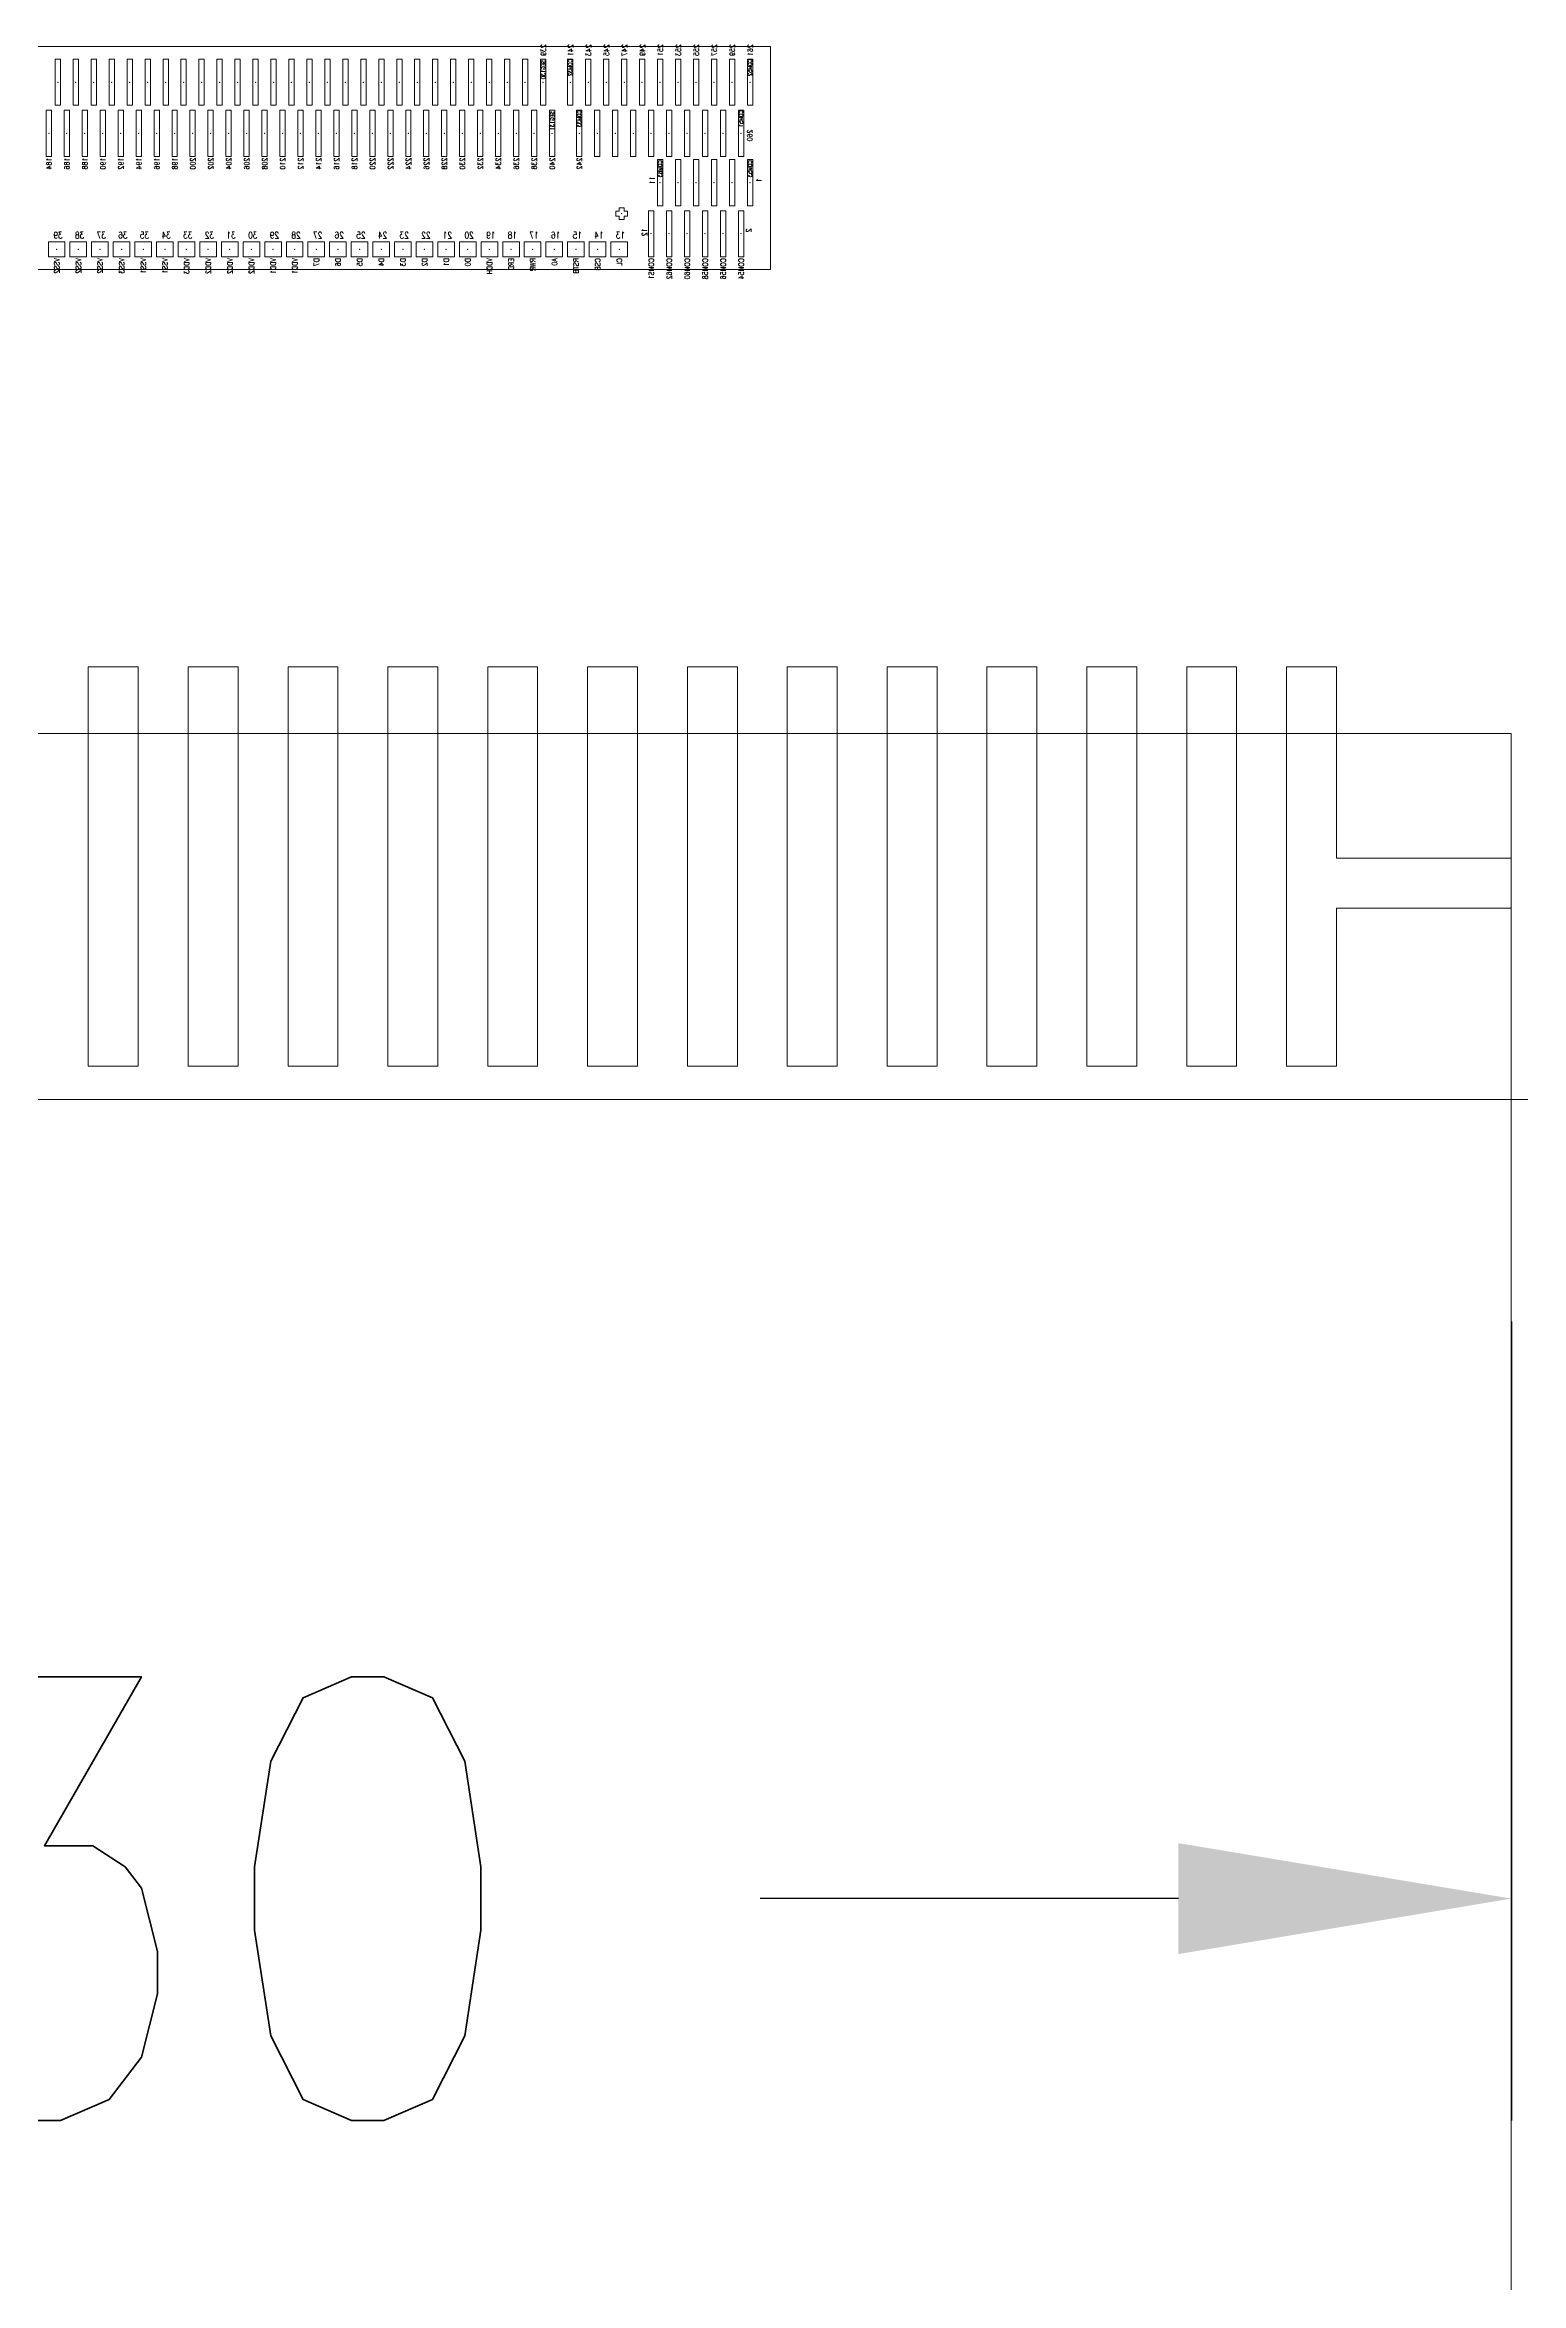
# Model space of a CAD drawing. Extents: x 612 to 1145, y -75 to 210.
# Drawn here: x 700.61 to 707.27, y 138.31 to 148.4 of the extents above; entities that cross this region are included whole.
import ezdxf

# ---------------------------------------------------------------- set-up
doc = ezdxf.new("R2010")
doc.units = 0
doc.layers.get('DEFPOINTS').update_dxf_attribs({"linetype": 'CONTINUOUS'})
doc.layers.add('粗实线', color=7, linetype='CONTINUOUS', lineweight=18)
doc.layers.add('细实线', color=7, linetype='CONTINUOUS', lineweight=9)
doc.styles.get("Standard").update_dxf_attribs({"font": 'romans.shx', "width": 0.85})
doc.dimstyles.new('STANDARD$0', dxfattribs={"dimtxt": 2, "dimasz": 1, "dimexe": 0.3, "dimexo": 0, "dimgap": 0.3, "dimtad": 0, "dimzin": 9, "dimdsep": 46, "dimtxsty": 'Standard', "dimcen": 0, "dimclrd": 256, "dimclre": 256, "dimclrt": 256, "dimadec": 1, "dimazin": 2, "dimtp": 0.2, "dimtm": 0.2, "dimtfac": 0.5, "dimtmove": 0, "dimatfit": 3, "dimfxl": 1, "dimarcsym": 0})

# ---------------------------------------------------------------- blocks, each defined once
blk = doc.blocks.new('*D33')
at = {"layer": 'DEFPOINTS', "color": 0}
for p in [(693.271, 143.642), (707.221, 143.642), (707.221, 140.041)]:
    blk.add_point(p, dxfattribs=at)
at = {"layer": '细实线', "color": 0, "lineweight": -2}
for p, q in [((693.271, 142.642), (693.271, 139.041)), ((707.221, 142.642), (707.221, 139.041)), ((694.771, 140.041), (696.655, 140.041)), ((705.721, 140.041), (703.836, 140.041))]:
    blk.add_line(p, q, dxfattribs=at)
at = {"layer": '细实线', "color": 0}
for points in [[(694.771, 140.291), (694.771, 139.791), (693.271, 140.041)], [(705.721, 140.291), (705.721, 139.791), (707.221, 140.041)]]:
    blk.add_solid(points, dxfattribs=at)
at = {"layer": '细实线', "color": 0, "insert": (700.246, 140.041), "char_height": 2, "attachment_point": 5}
blk.add_mtext('\\A1;9.30', dxfattribs=at)

msp = doc.modelspace()

# ---------------------------------------------------------------- linework, layer by layer
at = {"layer": '粗实线'}
for p, q in [((703.88302438, 148.38762267), (696.60802438, 148.38762267)), ((700.65877438, 148.33062267), (700.65877438, 148.12287267)), ((700.68277438, 148.33062267), (700.65877438, 148.33062267)), ((700.68277438, 148.33062267), (700.68277438, 148.12287267)), ((700.73977438, 148.33062267), (700.73977438, 148.12287267)), ((700.76377438, 148.33062267), (700.73977438, 148.33062267)), ((700.76377438, 148.33062267), (700.76377438, 148.12287267)), ((700.82077438, 148.33062267), (700.82077438, 148.12287267)), ((700.84477438, 148.33062267), (700.82077438, 148.33062267)), ((700.84477438, 148.33062267), (700.84477438, 148.12287267)), ((700.90177438, 148.33062267), (700.90177438, 148.12287267)), ((700.92577438, 148.33062267), (700.90177438, 148.33062267)), ((700.92577438, 148.33062267), (700.92577438, 148.12287267)), ((700.98277438, 148.33062267), (700.98277438, 148.12287267)), ((701.00677438, 148.33062267), (700.98277438, 148.33062267)), ((701.00677438, 148.33062267), (701.00677438, 148.12287267)), ((701.06377438, 148.33062267), (701.06377438, 148.12287267)), ((701.08777438, 148.33062267), (701.06377438, 148.33062267)), ((701.08777438, 148.33062267), (701.08777438, 148.12287267)), ((701.14477438, 148.33062267), (701.14477438, 148.12287267)), ((701.16877438, 148.33062267), (701.14477438, 148.33062267)), ((701.16877438, 148.33062267), (701.16877438, 148.12287267)), ((701.22577438, 148.33062267), (701.22577438, 148.12287267)), ((701.24977438, 148.33062267), (701.22577438, 148.33062267)), ((701.24977438, 148.33062267), (701.24977438, 148.12287267)), ((701.30677438, 148.33062267), (701.30677438, 148.12287267)), ((701.33077438, 148.33062267), (701.30677438, 148.33062267)), ((701.33077438, 148.33062267), (701.33077438, 148.12287267)), ((701.38777438, 148.33062267), (701.38777438, 148.12287267)), ((701.41177438, 148.33062267), (701.38777438, 148.33062267)), ((701.41177438, 148.33062267), (701.41177438, 148.12287267)), ((701.46877438, 148.33062267), (701.46877438, 148.12287267)), ((701.49277438, 148.33062267), (701.46877438, 148.33062267)), ((701.49277438, 148.33062267), (701.49277438, 148.12287267)), ((701.54977438, 148.33062267), (701.54977438, 148.12287267)), ((701.57377438, 148.33062267), (701.54977438, 148.33062267)), ((701.57377438, 148.33062267), (701.57377438, 148.12287267)), ((701.63077438, 148.33062267), (701.63077438, 148.12287267)), ((701.65477438, 148.33062267), (701.63077438, 148.33062267)), ((701.65477438, 148.33062267), (701.65477438, 148.12287267)), ((701.71177438, 148.33062267), (701.71177438, 148.12287267)), ((701.73577438, 148.33062267), (701.71177438, 148.33062267)), ((701.73577438, 148.33062267), (701.73577438, 148.12287267)), ((701.79277438, 148.33062267), (701.79277438, 148.12287267)), ((701.81677438, 148.33062267), (701.79277438, 148.33062267)), ((701.81677438, 148.33062267), (701.81677438, 148.12287267)), ((701.87377438, 148.33062267), (701.87377438, 148.12287267)), ((701.89777438, 148.33062267), (701.87377438, 148.33062267)), ((701.89777438, 148.33062267), (701.89777438, 148.12287267)), ((701.95477438, 148.33062267), (701.95477438, 148.12287267)), ((701.97877438, 148.33062267), (701.95477438, 148.33062267)), ((701.97877438, 148.33062267), (701.97877438, 148.12287267)), ((702.03577438, 148.33062267), (702.03577438, 148.12287267)), ((702.05977438, 148.33062267), (702.03577438, 148.33062267)), ((702.05977438, 148.33062267), (702.05977438, 148.12287267)), ((702.11677438, 148.33062267), (702.11677438, 148.12287267)), ((702.14077438, 148.33062267), (702.11677438, 148.33062267)), ((702.14077438, 148.33062267), (702.14077438, 148.12287267)), ((702.19777438, 148.33062267), (702.19777438, 148.12287267)), ((702.22177438, 148.33062267), (702.19777438, 148.33062267)), ((702.22177438, 148.33062267), (702.22177438, 148.12287267)), ((702.27877438, 148.33062267), (702.27877438, 148.12287267)), ((702.30277438, 148.33062267), (702.27877438, 148.33062267)), ((702.30277438, 148.33062267), (702.30277438, 148.12287267)), ((702.35977438, 148.33062267), (702.35977438, 148.12287267)), ((702.38377438, 148.33062267), (702.35977438, 148.33062267)), ((702.38377438, 148.33062267), (702.38377438, 148.12287267)), ((702.44077438, 148.33062267), (702.44077438, 148.12287267)), ((702.46477438, 148.33062267), (702.44077438, 148.33062267)), ((702.46477438, 148.33062267), (702.46477438, 148.12287267)), ((702.52177438, 148.33062267), (702.52177438, 148.12287267)), ((702.54577438, 148.33062267), (702.52177438, 148.33062267)), ((702.54577438, 148.33062267), (702.54577438, 148.12287267)), ((702.60277438, 148.33062267), (702.60277438, 148.12287267)), ((702.62677438, 148.33062267), (702.60277438, 148.33062267)), ((702.62677438, 148.33062267), (702.62677438, 148.12287267)), ((702.68377438, 148.33062267), (702.68377438, 148.12287267)), ((702.70777438, 148.33062267), (702.68377438, 148.33062267)), ((702.70777438, 148.33062267), (702.70777438, 148.12287267)), ((702.76477438, 148.33062267), (702.76477438, 148.12287267)), ((702.78877438, 148.33062267), (702.76477438, 148.33062267)), ((702.78877438, 148.33062267), (702.78877438, 148.12287267)), ((702.84577438, 148.33062267), (702.84577438, 148.12287267)), ((702.86977438, 148.33062267), (702.84577438, 148.33062267)), ((702.86977438, 148.33062267), (702.86977438, 148.12287267)), ((702.96802438, 148.33062267), (702.96802438, 148.12287267)), ((702.99202438, 148.33062267), (702.96802438, 148.33062267)), ((702.99202438, 148.33062267), (702.99202438, 148.12287267)), ((703.04902438, 148.33062267), (703.04902438, 148.12287267)), ((703.07302438, 148.33062267), (703.04902438, 148.33062267)), ((703.07302438, 148.33062267), (703.07302438, 148.12287267)), ((703.13002438, 148.33062267), (703.13002438, 148.12287267)), ((703.15402438, 148.33062267), (703.13002438, 148.33062267)), ((703.15402438, 148.33062267), (703.15402438, 148.12287267)), ((703.21102438, 148.33062267), (703.21102438, 148.12287267)), ((703.23502438, 148.33062267), (703.21102438, 148.33062267)), ((703.23502438, 148.33062267), (703.23502438, 148.12287267)), ((703.29202438, 148.33062267), (703.29202438, 148.12287267)), ((703.31602438, 148.33062267), (703.29202438, 148.33062267)), ((703.31602438, 148.33062267), (703.31602438, 148.12287267)), ((703.37302438, 148.33062267), (703.37302438, 148.12287267)), ((703.39702438, 148.33062267), (703.37302438, 148.33062267)), ((703.39702438, 148.33062267), (703.39702438, 148.12287267)), ((703.45402438, 148.33062267), (703.45402438, 148.12287267)), ((703.47802438, 148.33062267), (703.45402438, 148.33062267)), ((703.47802438, 148.33062267), (703.47802438, 148.12287267)), ((703.53502438, 148.33062267), (703.53502438, 148.12287267)), ((703.55902438, 148.33062267), (703.53502438, 148.33062267)), ((703.55902438, 148.33062267), (703.55902438, 148.12287267)), ((703.61602438, 148.33062267), (703.61602438, 148.12287267)), ((703.64002438, 148.33062267), (703.61602438, 148.33062267)), ((703.64002438, 148.33062267), (703.64002438, 148.12287267)), ((703.69702438, 148.33062267), (703.69702438, 148.12287267)), ((703.72102438, 148.33062267), (703.69702438, 148.33062267)), ((703.72102438, 148.33062267), (703.72102438, 148.12287267)), ((703.77802438, 148.33062267), (703.77802438, 148.12287267)), ((703.80202438, 148.33062267), (703.77802438, 148.33062267)), ((703.80202438, 148.33062267), (703.80202438, 148.12287267)), ((703.88302438, 147.38262267), (703.88302438, 148.38762267)), ((700.61827438, 148.10037267), (700.61827438, 147.89262267)), ((700.64227438, 148.10037267), (700.61827438, 148.10037267)), ((700.64227438, 148.10037267), (700.64227438, 147.89262267)), ((700.68277438, 148.12287267), (700.65877438, 148.12287267)), ((700.69927438, 148.10037267), (700.69927438, 147.89262267)), ((700.72327438, 148.10037267), (700.69927438, 148.10037267)), ((700.72327438, 148.10037267), (700.72327438, 147.89262267)), ((700.76377438, 148.12287267), (700.73977438, 148.12287267)), ((700.78027438, 148.10037267), (700.78027438, 147.89262267)), ((700.80427438, 148.10037267), (700.78027438, 148.10037267)), ((700.80427438, 148.10037267), (700.80427438, 147.89262267)), ((700.84477438, 148.12287267), (700.82077438, 148.12287267)), ((700.86127438, 148.10037267), (700.86127438, 147.89262267)), ((700.88527438, 148.10037267), (700.86127438, 148.10037267)), ((700.88527438, 148.10037267), (700.88527438, 147.89262267)), ((700.92577438, 148.12287267), (700.90177438, 148.12287267)), ((700.94227438, 148.10037267), (700.94227438, 147.89262267)), ((700.96627438, 148.10037267), (700.94227438, 148.10037267)), ((700.96627438, 148.10037267), (700.96627438, 147.89262267)), ((701.00677438, 148.12287267), (700.98277438, 148.12287267)), ((701.02327438, 148.10037267), (701.02327438, 147.89262267)), ((701.04727438, 148.10037267), (701.02327438, 148.10037267)), ((701.04727438, 148.10037267), (701.04727438, 147.89262267)), ((701.08777438, 148.12287267), (701.06377438, 148.12287267)), ((701.10427438, 148.10037267), (701.10427438, 147.89262267)), ((701.12827438, 148.10037267), (701.10427438, 148.10037267)), ((701.12827438, 148.10037267), (701.12827438, 147.89262267)), ((701.16877438, 148.12287267), (701.14477438, 148.12287267)), ((701.18527438, 148.10037267), (701.18527438, 147.89262267)), ((701.20927438, 148.10037267), (701.18527438, 148.10037267)), ((701.20927438, 148.10037267), (701.20927438, 147.89262267)), ((701.24977438, 148.12287267), (701.22577438, 148.12287267)), ((701.26627438, 148.10037267), (701.26627438, 147.89262267)), ((701.29027438, 148.10037267), (701.26627438, 148.10037267)), ((701.29027438, 148.10037267), (701.29027438, 147.89262267)), ((701.33077438, 148.12287267), (701.30677438, 148.12287267)), ((701.34727438, 148.10037267), (701.34727438, 147.89262267)), ((701.37127438, 148.10037267), (701.34727438, 148.10037267)), ((701.37127438, 148.10037267), (701.37127438, 147.89262267)), ((701.41177438, 148.12287267), (701.38777438, 148.12287267)), ((701.42827438, 148.10037267), (701.42827438, 147.89262267)), ((701.45227438, 148.10037267), (701.42827438, 148.10037267)), ((701.45227438, 148.10037267), (701.45227438, 147.89262267)), ((701.49277438, 148.12287267), (701.46877438, 148.12287267)), ((701.50927438, 148.10037267), (701.50927438, 147.89262267)), ((701.53327438, 148.10037267), (701.50927438, 148.10037267)), ((701.53327438, 148.10037267), (701.53327438, 147.89262267)), ((701.57377438, 148.12287267), (701.54977438, 148.12287267)), ((701.59027438, 148.10037267), (701.59027438, 147.89262267)), ((701.61427438, 148.10037267), (701.59027438, 148.10037267)), ((701.61427438, 148.10037267), (701.61427438, 147.89262267)), ((701.65477438, 148.12287267), (701.63077438, 148.12287267)), ((701.67127438, 148.10037267), (701.67127438, 147.89262267)), ((701.69527438, 148.10037267), (701.67127438, 148.10037267)), ((701.69527438, 148.10037267), (701.69527438, 147.89262267)), ((701.73577438, 148.12287267), (701.71177438, 148.12287267)), ((701.75227438, 148.10037267), (701.75227438, 147.89262267)), ((701.77627438, 148.10037267), (701.75227438, 148.10037267)), ((701.77627438, 148.10037267), (701.77627438, 147.89262267)), ((701.81677438, 148.12287267), (701.79277438, 148.12287267)), ((701.83327438, 148.10037267), (701.83327438, 147.89262267)), ((701.85727438, 148.10037267), (701.83327438, 148.10037267)), ((701.85727438, 148.10037267), (701.85727438, 147.89262267)), ((701.89777438, 148.12287267), (701.87377438, 148.12287267)), ((701.91427438, 148.10037267), (701.91427438, 147.89262267)), ((701.93827438, 148.10037267), (701.91427438, 148.10037267)), ((701.93827438, 148.10037267), (701.93827438, 147.89262267)), ((701.97877438, 148.12287267), (701.95477438, 148.12287267)), ((701.99527438, 148.10037267), (701.99527438, 147.89262267)), ((702.01927438, 148.10037267), (701.99527438, 148.10037267)), ((702.01927438, 148.10037267), (702.01927438, 147.89262267)), ((702.05977438, 148.12287267), (702.03577438, 148.12287267)), ((702.07627438, 148.10037267), (702.07627438, 147.89262267)), ((702.10027438, 148.10037267), (702.07627438, 148.10037267)), ((702.10027438, 148.10037267), (702.10027438, 147.89262267)), ((702.14077438, 148.12287267), (702.11677438, 148.12287267)), ((702.15727438, 148.10037267), (702.15727438, 147.89262267)), ((702.18127438, 148.10037267), (702.15727438, 148.10037267)), ((702.18127438, 148.10037267), (702.18127438, 147.89262267)), ((702.22177438, 148.12287267), (702.19777438, 148.12287267)), ((702.23827438, 148.10037267), (702.23827438, 147.89262267)), ((702.26227438, 148.10037267), (702.23827438, 148.10037267)), ((702.26227438, 148.10037267), (702.26227438, 147.89262267)), ((702.30277438, 148.12287267), (702.27877438, 148.12287267)), ((702.31927438, 148.10037267), (702.31927438, 147.89262267)), ((702.34327438, 148.10037267), (702.31927438, 148.10037267)), ((702.34327438, 148.10037267), (702.34327438, 147.89262267)), ((702.38377438, 148.12287267), (702.35977438, 148.12287267)), ((702.40027438, 148.10037267), (702.40027438, 147.89262267)), ((702.42427438, 148.10037267), (702.40027438, 148.10037267)), ((702.42427438, 148.10037267), (702.42427438, 147.89262267)), ((702.46477438, 148.12287267), (702.44077438, 148.12287267)), ((702.48127438, 148.10037267), (702.48127438, 147.89262267)), ((702.50527438, 148.10037267), (702.48127438, 148.10037267)), ((702.50527438, 148.10037267), (702.50527438, 147.89262267)), ((702.54577438, 148.12287267), (702.52177438, 148.12287267)), ((702.56227438, 148.10037267), (702.56227438, 147.89262267)), ((702.58627438, 148.10037267), (702.56227438, 148.10037267)), ((702.58627438, 148.10037267), (702.58627438, 147.89262267)), ((702.62677438, 148.12287267), (702.60277438, 148.12287267)), ((702.64327438, 148.10037267), (702.64327438, 147.89262267)), ((702.66727438, 148.10037267), (702.64327438, 148.10037267)), ((702.66727438, 148.10037267), (702.66727438, 147.89262267)), ((702.70777438, 148.12287267), (702.68377438, 148.12287267)), ((702.72427438, 148.10037267), (702.72427438, 147.89262267)), ((702.74827438, 148.10037267), (702.72427438, 148.10037267)), ((702.74827438, 148.10037267), (702.74827438, 147.89262267)), ((702.78877438, 148.12287267), (702.76477438, 148.12287267)), ((702.80527438, 148.10037267), (702.80527438, 147.89262267)), ((702.82927438, 148.10037267), (702.80527438, 148.10037267)), ((702.82927438, 148.10037267), (702.82927438, 147.89262267)), ((702.86977438, 148.12287267), (702.84577438, 148.12287267)), ((702.88627438, 148.10037267), (702.88627438, 147.89262267)), ((702.91027438, 148.10037267), (702.88627438, 148.10037267)), ((702.91027438, 148.10037267), (702.91027438, 147.89262267)), ((702.99202438, 148.12287267), (702.96802438, 148.12287267)), ((703.00852438, 148.10037267), (703.00852438, 147.89262267)), ((703.03252438, 148.10037267), (703.00852438, 148.10037267)), ((703.03252438, 148.10037267), (703.03252438, 147.89262267)), ((703.07302438, 148.12287267), (703.04902438, 148.12287267)), ((703.08952438, 148.10037267), (703.08952438, 147.89262267)), ((703.11352438, 148.10037267), (703.08952438, 148.10037267)), ((703.11352438, 148.10037267), (703.11352438, 147.89262267)), ((703.15402438, 148.12287267), (703.13002438, 148.12287267)), ((703.17052438, 148.10037267), (703.17052438, 147.89262267)), ((703.19452438, 148.10037267), (703.17052438, 148.10037267)), ((703.19452438, 148.10037267), (703.19452438, 147.89262267)), ((703.23502438, 148.12287267), (703.21102438, 148.12287267)), ((703.25152438, 148.10037267), (703.25152438, 147.89262267)), ((703.27552438, 148.10037267), (703.25152438, 148.10037267)), ((703.27552438, 148.10037267), (703.27552438, 147.89262267)), ((703.31602438, 148.12287267), (703.29202438, 148.12287267)), ((703.33252438, 148.10037267), (703.33252438, 147.89262267)), ((703.35652438, 148.10037267), (703.33252438, 148.10037267)), ((703.35652438, 148.10037267), (703.35652438, 147.89262267)), ((703.39702438, 148.12287267), (703.37302438, 148.12287267)), ((703.41352438, 148.10037267), (703.41352438, 147.89262267)), ((703.43752438, 148.10037267), (703.41352438, 148.10037267)), ((703.43752438, 148.10037267), (703.43752438, 147.89262267)), ((703.47802438, 148.12287267), (703.45402438, 148.12287267)), ((703.49452438, 148.10037267), (703.49452438, 147.89262267)), ((703.51852438, 148.10037267), (703.49452438, 148.10037267)), ((703.51852438, 148.10037267), (703.51852438, 147.89262267)), ((703.55902438, 148.12287267), (703.53502438, 148.12287267)), ((703.57552438, 148.10037267), (703.57552438, 147.89262267)), ((703.59952438, 148.10037267), (703.57552438, 148.10037267)), ((703.59952438, 148.10037267), (703.59952438, 147.89262267)), ((703.64002438, 148.12287267), (703.61602438, 148.12287267)), ((703.65652438, 148.10037267), (703.65652438, 147.89262267)), ((703.68052438, 148.10037267), (703.65652438, 148.10037267)), ((703.68052438, 148.10037267), (703.68052438, 147.89262267)), ((703.72102438, 148.12287267), (703.69702438, 148.12287267)), ((703.73752438, 148.10037267), (703.73752438, 147.89262267)), ((703.76152438, 148.10037267), (703.73752438, 148.10037267)), ((703.76152438, 148.10037267), (703.76152438, 147.89262267)), ((703.80202438, 148.12287267), (703.77802438, 148.12287267)), ((700.64227438, 147.89262267), (700.61827438, 147.89262267)), ((700.72327438, 147.89262267), (700.69927438, 147.89262267)), ((700.80427438, 147.89262267), (700.78027438, 147.89262267)), ((700.88527438, 147.89262267), (700.86127438, 147.89262267)), ((700.96627438, 147.89262267), (700.94227438, 147.89262267)), ((701.04727438, 147.89262267), (701.02327438, 147.89262267)), ((701.12827438, 147.89262267), (701.10427438, 147.89262267)), ((701.20927438, 147.89262267), (701.18527438, 147.89262267)), ((701.29027438, 147.89262267), (701.26627438, 147.89262267)), ((701.37127438, 147.89262267), (701.34727438, 147.89262267)), ((701.45227438, 147.89262267), (701.42827438, 147.89262267)), ((701.53327438, 147.89262267), (701.50927438, 147.89262267)), ((701.61427438, 147.89262267), (701.59027438, 147.89262267)), ((701.69527438, 147.89262267), (701.67127438, 147.89262267)), ((701.77627438, 147.89262267), (701.75227438, 147.89262267)), ((701.85727438, 147.89262267), (701.83327438, 147.89262267)), ((701.93827438, 147.89262267), (701.91427438, 147.89262267)), ((702.01927438, 147.89262267), (701.99527438, 147.89262267)), ((702.10027438, 147.89262267), (702.07627438, 147.89262267)), ((702.18127438, 147.89262267), (702.15727438, 147.89262267)), ((702.26227438, 147.89262267), (702.23827438, 147.89262267)), ((702.34327438, 147.89262267), (702.31927438, 147.89262267)), ((702.42427438, 147.89262267), (702.40027438, 147.89262267)), ((702.50527438, 147.89262267), (702.48127438, 147.89262267)), ((702.58627438, 147.89262267), (702.56227438, 147.89262267)), ((702.66727438, 147.89262267), (702.64327438, 147.89262267)), ((702.74827438, 147.89262267), (702.72427438, 147.89262267)), ((702.82927438, 147.89262267), (702.80527438, 147.89262267)), ((702.91027438, 147.89262267), (702.88627438, 147.89262267)), ((703.03252438, 147.89262267), (703.00852438, 147.89262267)), ((703.11352438, 147.89262267), (703.08952438, 147.89262267)), ((703.19452438, 147.89262267), (703.17052438, 147.89262267)), ((703.27552438, 147.89262267), (703.25152438, 147.89262267)), ((703.35652438, 147.89262267), (703.33252438, 147.89262267)), ((703.43752438, 147.89262267), (703.41352438, 147.89262267)), ((703.51852438, 147.89262267), (703.49452438, 147.89262267)), ((703.59952438, 147.89262267), (703.57552438, 147.89262267)), ((703.68052438, 147.89262267), (703.65652438, 147.89262267)), ((703.76152438, 147.89262267), (703.73752438, 147.89262267)), ((703.37302438, 147.87762267), (703.37302438, 147.66987267)), ((703.39702438, 147.87762267), (703.37302438, 147.87762267)), ((703.39702438, 147.87762267), (703.39702438, 147.66987267)), ((703.45402438, 147.87762267), (703.45402438, 147.66987267)), ((703.47802438, 147.87762267), (703.45402438, 147.87762267)), ((703.47802438, 147.87762267), (703.47802438, 147.66987267)), ((703.53502438, 147.87762267), (703.53502438, 147.66987267)), ((703.55902438, 147.87762267), (703.53502438, 147.87762267)), ((703.55902438, 147.87762267), (703.55902438, 147.66987267)), ((703.61602438, 147.87762267), (703.61602438, 147.66987267)), ((703.64002438, 147.87762267), (703.61602438, 147.87762267)), ((703.64002438, 147.87762267), (703.64002438, 147.66987267)), ((703.69702438, 147.87762267), (703.69702438, 147.66987267)), ((703.72102438, 147.87762267), (703.69702438, 147.87762267)), ((703.72102438, 147.87762267), (703.72102438, 147.66987267)), ((703.77802438, 147.87762267), (703.77802438, 147.66987267)), ((703.80202438, 147.87762267), (703.77802438, 147.87762267)), ((703.80202438, 147.87762267), (703.80202438, 147.66987267)), ((703.18477438, 147.64587267), (703.18477438, 147.62337267)), ((703.18477438, 147.64587267), (703.19977438, 147.64587267)), ((703.18477438, 147.62337267), (703.19977438, 147.62337267)), ((703.19977438, 147.66087267), (703.19977438, 147.64587267)), ((703.19977438, 147.66087267), (703.22227438, 147.66087267)), ((703.19977438, 147.62337267), (703.19977438, 147.60837267)), ((703.19977438, 147.60837267), (703.22227438, 147.60837267)), ((703.22227438, 147.66087267), (703.22227438, 147.64587267)), ((703.22227438, 147.64587267), (703.23727438, 147.64587267)), ((703.22227438, 147.62337267), (703.22227438, 147.60837267)), ((703.22227438, 147.62337267), (703.23727438, 147.62337267)), ((703.23727438, 147.64587267), (703.23727438, 147.62337267)), ((703.33252438, 147.64737267), (703.33252438, 147.43962267)), ((703.35652438, 147.64737267), (703.33252438, 147.64737267)), ((703.35652438, 147.64737267), (703.35652438, 147.43962267)), ((703.39702438, 147.66987267), (703.37302438, 147.66987267)), ((703.41352438, 147.64737267), (703.41352438, 147.43962267)), ((703.43752438, 147.64737267), (703.41352438, 147.64737267)), ((703.43752438, 147.64737267), (703.43752438, 147.43962267)), ((703.47802438, 147.66987267), (703.45402438, 147.66987267)), ((703.49452438, 147.64737267), (703.49452438, 147.43962267)), ((703.51852438, 147.64737267), (703.49452438, 147.64737267)), ((703.51852438, 147.64737267), (703.51852438, 147.43962267)), ((703.55902438, 147.66987267), (703.53502438, 147.66987267)), ((703.57552438, 147.64737267), (703.57552438, 147.43962267)), ((703.59952438, 147.64737267), (703.57552438, 147.64737267)), ((703.59952438, 147.64737267), (703.59952438, 147.43962267)), ((703.64002438, 147.66987267), (703.61602438, 147.66987267)), ((703.65652438, 147.64737267), (703.65652438, 147.43962267)), ((703.68052438, 147.64737267), (703.65652438, 147.64737267)), ((703.68052438, 147.64737267), (703.68052438, 147.43962267)), ((703.72102438, 147.66987267), (703.69702438, 147.66987267)), ((703.73752438, 147.64737267), (703.73752438, 147.43962267)), ((703.76152438, 147.64737267), (703.73752438, 147.64737267)), ((703.76152438, 147.64737267), (703.76152438, 147.43962267)), ((703.80202438, 147.66987267), (703.77802438, 147.66987267)), ((700.62802438, 147.50712267), (700.62802438, 147.43962267)), ((700.70302438, 147.50712267), (700.62802438, 147.50712267)), ((700.70302438, 147.50712267), (700.70302438, 147.43962267)), ((700.72552438, 147.50712267), (700.72552438, 147.43962267)), ((700.80052438, 147.50712267), (700.72552438, 147.50712267)), ((700.80052438, 147.50712267), (700.80052438, 147.43962267)), ((700.82302438, 147.50712267), (700.82302438, 147.43962267)), ((700.89802438, 147.50712267), (700.82302438, 147.50712267)), ((700.89802438, 147.50712267), (700.89802438, 147.43962267)), ((700.92052438, 147.50712267), (700.92052438, 147.43962267)), ((700.99552438, 147.50712267), (700.92052438, 147.50712267)), ((700.99552438, 147.50712267), (700.99552438, 147.43962267)), ((701.01802438, 147.50712267), (701.01802438, 147.43962267)), ((701.09302438, 147.50712267), (701.01802438, 147.50712267)), ((701.09302438, 147.50712267), (701.09302438, 147.43962267)), ((701.11552438, 147.50712267), (701.11552438, 147.43962267)), ((701.19052438, 147.50712267), (701.11552438, 147.50712267)), ((701.19052438, 147.50712267), (701.19052438, 147.43962267)), ((701.21302438, 147.50712267), (701.21302438, 147.43962267)), ((701.28802438, 147.50712267), (701.21302438, 147.50712267)), ((701.28802438, 147.50712267), (701.28802438, 147.43962267)), ((701.31052438, 147.50712267), (701.31052438, 147.43962267)), ((701.38552438, 147.50712267), (701.31052438, 147.50712267)), ((701.38552438, 147.50712267), (701.38552438, 147.43962267)), ((701.40802438, 147.50712267), (701.40802438, 147.43962267)), ((701.48302438, 147.50712267), (701.40802438, 147.50712267)), ((701.48302438, 147.50712267), (701.48302438, 147.43962267)), ((701.50552438, 147.50712267), (701.50552438, 147.43962267)), ((701.58052438, 147.50712267), (701.50552438, 147.50712267)), ((701.58052438, 147.50712267), (701.58052438, 147.43962267)), ((701.60302438, 147.50712267), (701.60302438, 147.43962267)), ((701.67802438, 147.50712267), (701.60302438, 147.50712267)), ((701.67802438, 147.50712267), (701.67802438, 147.43962267)), ((701.70052438, 147.50712267), (701.70052438, 147.43962267)), ((701.77552438, 147.50712267), (701.70052438, 147.50712267)), ((701.77552438, 147.50712267), (701.77552438, 147.43962267)), ((701.79802438, 147.50712267), (701.79802438, 147.43962267)), ((701.87302438, 147.50712267), (701.79802438, 147.50712267)), ((701.87302438, 147.50712267), (701.87302438, 147.43962267)), ((701.89552438, 147.50712267), (701.89552438, 147.43962267)), ((701.97052438, 147.50712267), (701.89552438, 147.50712267)), ((701.97052438, 147.50712267), (701.97052438, 147.43962267)), ((701.99302438, 147.50712267), (701.99302438, 147.43962267)), ((702.06802438, 147.50712267), (701.99302438, 147.50712267)), ((702.06802438, 147.50712267), (702.06802438, 147.43962267)), ((702.09052438, 147.50712267), (702.09052438, 147.43962267)), ((702.16552438, 147.50712267), (702.09052438, 147.50712267)), ((702.16552438, 147.50712267), (702.16552438, 147.43962267)), ((702.18802438, 147.50712267), (702.18802438, 147.43962267)), ((702.26302438, 147.50712267), (702.18802438, 147.50712267)), ((702.26302438, 147.50712267), (702.26302438, 147.43962267)), ((702.28552438, 147.50712267), (702.28552438, 147.43962267)), ((702.36052438, 147.50712267), (702.28552438, 147.50712267)), ((702.36052438, 147.50712267), (702.36052438, 147.43962267)), ((702.38302438, 147.50712267), (702.38302438, 147.43962267)), ((702.45802438, 147.50712267), (702.38302438, 147.50712267)), ((702.45802438, 147.50712267), (702.45802438, 147.43962267)), ((702.48052438, 147.50712267), (702.48052438, 147.43962267)), ((702.55552438, 147.50712267), (702.48052438, 147.50712267)), ((702.55552438, 147.50712267), (702.55552438, 147.43962267)), ((702.57802438, 147.50712267), (702.57802438, 147.43962267)), ((702.65302438, 147.50712267), (702.57802438, 147.50712267)), ((702.65302438, 147.50712267), (702.65302438, 147.43962267)), ((702.67552438, 147.50712267), (702.67552438, 147.43962267)), ((702.75052438, 147.50712267), (702.67552438, 147.50712267)), ((702.75052438, 147.50712267), (702.75052438, 147.43962267)), ((702.77302438, 147.50712267), (702.77302438, 147.43962267)), ((702.84802438, 147.50712267), (702.77302438, 147.50712267)), ((702.84802438, 147.50712267), (702.84802438, 147.43962267)), ((702.87052438, 147.50712267), (702.87052438, 147.43962267)), ((702.94552438, 147.50712267), (702.87052438, 147.50712267)), ((702.94552438, 147.50712267), (702.94552438, 147.43962267)), ((702.96802438, 147.50712267), (702.96802438, 147.43962267)), ((703.04302438, 147.50712267), (702.96802438, 147.50712267)), ((703.04302438, 147.50712267), (703.04302438, 147.43962267)), ((703.06552438, 147.50712267), (703.06552438, 147.43962267)), ((703.14052438, 147.50712267), (703.06552438, 147.50712267)), ((703.14052438, 147.50712267), (703.14052438, 147.43962267)), ((703.16302438, 147.50712267), (703.16302438, 147.43962267)), ((703.23802438, 147.50712267), (703.16302438, 147.50712267)), ((703.23802438, 147.50712267), (703.23802438, 147.43962267)), ((703.88302438, 147.38262267), (696.60802438, 147.38262267)), ((700.70302438, 147.43962267), (700.62802438, 147.43962267)), ((700.80052438, 147.43962267), (700.72552438, 147.43962267)), ((700.89802438, 147.43962267), (700.82302438, 147.43962267)), ((700.99552438, 147.43962267), (700.92052438, 147.43962267)), ((701.09302438, 147.43962267), (701.01802438, 147.43962267)), ((701.19052438, 147.43962267), (701.11552438, 147.43962267)), ((701.28802438, 147.43962267), (701.21302438, 147.43962267)), ((701.38552438, 147.43962267), (701.31052438, 147.43962267)), ((701.48302438, 147.43962267), (701.40802438, 147.43962267)), ((701.58052438, 147.43962267), (701.50552438, 147.43962267)), ((701.67802438, 147.43962267), (701.60302438, 147.43962267)), ((701.77552438, 147.43962267), (701.70052438, 147.43962267)), ((701.87302438, 147.43962267), (701.79802438, 147.43962267)), ((701.97052438, 147.43962267), (701.89552438, 147.43962267)), ((702.06802438, 147.43962267), (701.99302438, 147.43962267)), ((702.16552438, 147.43962267), (702.09052438, 147.43962267)), ((702.26302438, 147.43962267), (702.18802438, 147.43962267)), ((702.36052438, 147.43962267), (702.28552438, 147.43962267)), ((702.45802438, 147.43962267), (702.38302438, 147.43962267)), ((702.55552438, 147.43962267), (702.48052438, 147.43962267)), ((702.65302438, 147.43962267), (702.57802438, 147.43962267)), ((702.75052438, 147.43962267), (702.67552438, 147.43962267)), ((702.84802438, 147.43962267), (702.77302438, 147.43962267)), ((702.94552438, 147.43962267), (702.87052438, 147.43962267)), ((703.04302438, 147.43962267), (702.96802438, 147.43962267)), ((703.14052438, 147.43962267), (703.06552438, 147.43962267)), ((703.23802438, 147.43962267), (703.16302438, 147.43962267)), ((703.35652438, 147.43962267), (703.33252438, 147.43962267)), ((703.43752438, 147.43962267), (703.41352438, 147.43962267)), ((703.51852438, 147.43962267), (703.49452438, 147.43962267)), ((703.59952438, 147.43962267), (703.57552438, 147.43962267)), ((703.68052438, 147.43962267), (703.65652438, 147.43962267)), ((703.76152438, 147.43962267), (703.73752438, 147.43962267)), ((706.43302438, 145.59194243), (706.20802438, 145.59194243)), ((706.20802438, 145.59194243), (706.20802438, 143.79194243)), ((706.43302438, 144.72944243), (706.43302438, 145.59194243)), ((693.27052438, 145.29194243), (707.22052438, 145.29194243)), ((707.22052438, 145.29194243), (707.22052438, 136.410062)), ((706.43302438, 144.72944243), (707.22052438, 144.72944243)), ((707.22052438, 144.72944243), (707.22052438, 144.50444243)), ((706.43302438, 143.79194243), (706.43302438, 144.50444243)), ((706.43302438, 144.50444243), (707.22052438, 144.50444243)), ((706.20802438, 143.79194243), (706.43302438, 143.79194243)), ((742.62052438, 143.64194243), (657.87052438, 143.64194243))]:
    msp.add_line(p, q, dxfattribs=at)
for points in [[(700.80802438, 143.79194243), (701.03302438, 143.79194243), (701.03302438, 145.59194243), (700.80802438, 145.59194243)], [(701.25802438, 143.79194243), (701.48302438, 143.79194243), (701.48302438, 145.59194243), (701.25802438, 145.59194243)], [(701.70802438, 143.79194243), (701.93302438, 143.79194243), (701.93302438, 145.59194243), (701.70802438, 145.59194243)], [(702.15802438, 143.79194243), (702.38302438, 143.79194243), (702.38302438, 145.59194243), (702.15802438, 145.59194243)], [(702.60802438, 143.79194243), (702.83302438, 143.79194243), (702.83302438, 145.59194243), (702.60802438, 145.59194243)], [(703.05802438, 143.79194243), (703.28302438, 143.79194243), (703.28302438, 145.59194243), (703.05802438, 145.59194243)], [(703.50802438, 143.79194243), (703.73302438, 143.79194243), (703.73302438, 145.59194243), (703.50802438, 145.59194243)], [(703.95802438, 143.79194243), (704.18302438, 143.79194243), (704.18302438, 145.59194243), (703.95802438, 145.59194243)], [(704.40802438, 143.79194243), (704.63302438, 143.79194243), (704.63302438, 145.59194243), (704.40802438, 145.59194243)], [(704.85802438, 143.79194243), (705.08302438, 143.79194243), (705.08302438, 145.59194243), (704.85802438, 145.59194243)], [(705.30802438, 143.79194243), (705.53302438, 143.79194243), (705.53302438, 145.59194243), (705.30802438, 145.59194243)], [(705.75802438, 143.79194243), (705.98302438, 143.79194243), (705.98302438, 145.59194243), (705.75802438, 145.59194243)]]:
    msp.add_lwpolyline(points, close=True, dxfattribs=at)
for p in [(700.67077438, 148.22674767), (700.75177438, 148.22674767), (700.83277438, 148.22674767), (700.91377438, 148.22674767), (700.99477438, 148.22674767), (701.07577438, 148.22674767), (701.15677438, 148.22674767), (701.23777438, 148.22674767), (701.31877438, 148.22674767), (701.39977438, 148.22674767), (701.48077438, 148.22674767), (701.56177438, 148.22674767), (701.64277438, 148.22674767), (701.72377438, 148.22674767), (701.80477438, 148.22674767), (701.88577438, 148.22674767), (701.96677438, 148.22674767), (702.04777438, 148.22674767), (702.12877438, 148.22674767), (702.20977438, 148.22674767), (702.29077438, 148.22674767), (702.37177438, 148.22674767), (702.45277438, 148.22674767), (702.53377438, 148.22674767), (702.61477438, 148.22674767), (702.69577438, 148.22674767), (702.77677438, 148.22674767), (702.85777438, 148.22674767), (702.98002438, 148.22674767), (703.06102438, 148.22674767), (703.14202438, 148.22674767), (703.22302438, 148.22674767), (703.30402438, 148.22674767), (703.38502438, 148.22674767), (703.46602438, 148.22674767), (703.54702438, 148.22674767), (703.62802438, 148.22674767), (703.70902438, 148.22674767), (703.79002438, 148.22674767), (700.63027438, 147.99649767), (700.71127438, 147.99649767), (700.79227438, 147.99649767), (700.87327438, 147.99649767), (700.95427438, 147.99649767), (701.03527438, 147.99649767), (701.11627438, 147.99649767), (701.19727438, 147.99649767), (701.27827438, 147.99649767), (701.35927438, 147.99649767), (701.44027438, 147.99649767), (701.52127438, 147.99649767), (701.60227438, 147.99649767), (701.68327438, 147.99649767), (701.76427438, 147.99649767), (701.84527438, 147.99649767), (701.92627438, 147.99649767), (702.00727438, 147.99649767), (702.08827438, 147.99649767), (702.16927438, 147.99649767), (702.25027438, 147.99649767), (702.33127438, 147.99649767), (702.41227438, 147.99649767), (702.49327438, 147.99649767), (702.57427438, 147.99649767), (702.65527438, 147.99649767), (702.73627438, 147.99649767), (702.81727438, 147.99649767), (702.89827438, 147.99649767), (703.02052438, 147.99649767), (703.10152438, 147.99649767), (703.18252438, 147.99649767), (703.26352438, 147.99649767), (703.34452438, 147.99649767), (703.42552438, 147.99649767), (703.50652438, 147.99649767), (703.58752438, 147.99649767), (703.66852438, 147.99649767), (703.74952438, 147.99649767), (703.38502438, 147.77374767), (703.46602438, 147.77374767), (703.54702438, 147.77374767), (703.62802438, 147.77374767), (703.70902438, 147.77374767), (703.79002438, 147.77374767), (703.21102438, 147.63462267), (703.34452438, 147.54349767), (703.42552438, 147.54349767), (703.50652438, 147.54349767), (703.58752438, 147.54349767), (703.66852438, 147.54349767), (703.74952438, 147.54349767), (700.66552438, 147.47337267), (700.76302438, 147.47337267), (700.86052438, 147.47337267), (700.95802438, 147.47337267), (701.05552438, 147.47337267), (701.15302438, 147.47337267), (701.25052438, 147.47337267), (701.34802438, 147.47337267), (701.44552438, 147.47337267), (701.54302438, 147.47337267), (701.64052438, 147.47337267), (701.73802438, 147.47337267), (701.83552438, 147.47337267), (701.93302438, 147.47337267), (702.03052438, 147.47337267), (702.12802438, 147.47337267), (702.22552438, 147.47337267), (702.32302438, 147.47337267), (702.42052438, 147.47337267), (702.51802438, 147.47337267), (702.61552438, 147.47337267), (702.71302438, 147.47337267), (702.81052438, 147.47337267), (702.90802438, 147.47337267), (703.00552438, 147.47337267), (703.10302438, 147.47337267), (703.20052438, 147.47337267)]:
    msp.add_point(p, dxfattribs=at)

# ---------------------------------------------------------------- texts
at = {"layer": '粗实线', "lineweight": 5, "text_generation_flag": 2, "width": 0.85}
for s, height, p in [('239', 0.023124539, (702.87060629, 148.39793445)), ('241', 0.023124539, (702.99285629, 148.39793445)), ('243', 0.023124539, (703.07385629, 148.39793445)), ('245', 0.023124539, (703.15485629, 148.39793445)), ('247', 0.023124539, (703.23585629, 148.39793445)), ('249', 0.023124539, (703.31685629, 148.39793445)), ('251', 0.023124539, (703.39785629, 148.39793445)), ('253', 0.023124539, (703.47885629, 148.39793445)), ('255', 0.023124539, (703.55985629, 148.39793445)), ('257', 0.023124539, (703.64085629, 148.39793445)), ('259', 0.023124539, (703.72185629, 148.39793445)), ('261', 0.023124539, (703.80285629, 148.39793445)), ('SEG130', 0.018499631, (702.86710153, 148.32582267)), ('COM32', 0.018499631, (702.98886118, 148.33062267)), ('COM52', 0.018499631, (703.79886118, 148.33062267)), ('SEG131', 0.018499631, (702.90760153, 148.09557267)), ('COM33', 0.018499631, (703.02936118, 148.10037267)), ('COM51', 0.018499631, (703.75836118, 148.10037267)), ('260', 0.023124539, (703.80018939, 148.01388091)), ('184', 0.023124539, (700.64252436, 147.88662267)), ('186', 0.023124539, (700.72352436, 147.88662267)), ('188', 0.023124539, (700.80452436, 147.88662267)), ('190', 0.023124539, (700.88552436, 147.88662267)), ('192', 0.023124539, (700.96652436, 147.88662267)), ('194', 0.023124539, (701.04752436, 147.88662267)), ('196', 0.023124539, (701.12852436, 147.88662267)), ('198', 0.023124539, (701.20952436, 147.88662267)), ('200', 0.023124539, (701.29052436, 147.88662267)), ('202', 0.023124539, (701.37152436, 147.88662267)), ('204', 0.023124539, (701.45252436, 147.88662267)), ('206', 0.023124539, (701.53352436, 147.88662267)), ('208', 0.023124539, (701.61452436, 147.88662267)), ('210', 0.023124539, (701.69552436, 147.88662267)), ('212', 0.023124539, (701.77652436, 147.88662267)), ('214', 0.023124539, (701.85752436, 147.88662267)), ('216', 0.023124539, (701.93852436, 147.88662267)), ('218', 0.023124539, (702.01952436, 147.88662267)), ('220', 0.023124539, (702.10052436, 147.88662267)), ('222', 0.023124539, (702.18152436, 147.88662267)), ('224', 0.023124539, (702.26252436, 147.88662267)), ('226', 0.023124539, (702.34352436, 147.88662267)), ('228', 0.023124539, (702.42452436, 147.88662267)), ('230', 0.023124539, (702.50552436, 147.88662267)), ('232', 0.023124539, (702.58652436, 147.88662267)), ('234', 0.023124539, (702.66752436, 147.88662267)), ('236', 0.023124539, (702.74852436, 147.88662267)), ('238', 0.023124539, (702.82952436, 147.88662267)), ('240', 0.023124539, (702.91052436, 147.88662267)), ('242', 0.023124539, (703.03277436, 147.88662267)), ('11', 0.023124539, (703.36054549, 147.80182727)), ('COM63', 0.018499631, (703.39396019, 147.87496825)), ('COM53', 0.018499631, (703.79896019, 147.87496825)), ('1', 0.02312454, (703.84215108, 147.7934198)), ('12', 0.023124539, (703.32616501, 147.56820283)), ('2', 0.02312454, (703.7951983, 147.56790462)), ('VSS2', 0.023124539, (700.67777436, 147.43362267)), ('VSS2', 0.023124539, (700.77527436, 147.43362267)), ('VSS2', 0.023124539, (700.87277436, 147.43362267)), ('VSS3', 0.023124539, (700.97027436, 147.43362267)), ('VSS1', 0.023124539, (701.06777436, 147.43362267)), ('VSS1', 0.023124539, (701.16527436, 147.43362267)), ('VDD3', 0.023124539, (701.26277436, 147.43362267)), ('VDD2', 0.023124539, (701.36027436, 147.43362267)), ('VDD2', 0.023124539, (701.45777436, 147.43362267)), ('VDD2', 0.023124539, (701.55527436, 147.43362267)), ('VDD1', 0.023124539, (701.65277436, 147.43362267)), ('VDD1', 0.023124539, (701.75027436, 147.43362267)), ('D7', 0.023124539, (701.84777436, 147.43362267)), ('D6', 0.023124539, (701.94527436, 147.43362267)), ('D5', 0.023124539, (702.04277436, 147.43362267)), ('D4', 0.023124539, (702.14027436, 147.43362267)), ('D3', 0.023124539, (702.23777436, 147.43362267)), ('D2', 0.023124539, (702.33527436, 147.43362267)), ('D1', 0.023124539, (702.43277436, 147.43362267)), ('D0', 0.023124539, (702.53027436, 147.43362267)), ('VDDH', 0.023124539, (702.62777436, 147.43362267)), ('ERD', 0.023124539, (702.72527436, 147.43362267)), ('RWR', 0.023124539, (702.82277436, 147.43362267)), ('A0', 0.023124539, (702.92027436, 147.43362267)), ('RSTB', 0.023124539, (703.01777436, 147.43362267)), ('CSB', 0.023124539, (703.11527436, 147.43362267)), ('CL', 0.023124539, (703.21277436, 147.43362267)), ('COMS1', 0.023124539, (703.35677436, 147.43362267)), ('COM62', 0.023124539, (703.43777436, 147.43362267)), ('COM60', 0.023124539, (703.51877436, 147.43362267)), ('COM58', 0.023124539, (703.59977436, 147.43362267)), ('COM56', 0.023124539, (703.68077436, 147.43362267)), ('COM54', 0.023124539, (703.76177436, 147.43362267))]:
    msp.add_text(s, height=height, rotation=90, dxfattribs=at).set_placement(p)
for s, p in [('39', (700.69275266, 147.52304006)), ('38', (700.79025266, 147.52304006)), ('37', (700.88775266, 147.52304006)), ('36', (700.98525266, 147.52304006)), ('35', (701.08275266, 147.52304006)), ('34', (701.18025266, 147.52304006)), ('33', (701.27775266, 147.52304006)), ('32', (701.37525266, 147.52304006)), ('31', (701.47275266, 147.52304006)), ('30', (701.57025266, 147.52304006)), ('29', (701.66775266, 147.52304006)), ('28', (701.76525266, 147.52304006)), ('27', (701.86275266, 147.52304006)), ('26', (701.96025266, 147.52304006)), ('25', (702.05775266, 147.52304006)), ('24', (702.15525266, 147.52304006)), ('23', (702.25275266, 147.52304006)), ('22', (702.35025266, 147.52304006)), ('21', (702.44775266, 147.52304006)), ('20', (702.54525266, 147.52304006)), ('19', (702.64275266, 147.52304006)), ('18', (702.74025266, 147.52304006)), ('17', (702.83775266, 147.52304006)), ('16', (702.93525266, 147.52304006)), ('15', (703.03275266, 147.52304006)), ('14', (703.13025266, 147.52304006)), ('13', (703.22775266, 147.52304006))]:
    msp.add_text(s, height=0.028905674, dxfattribs=at).set_placement(p)

# ---------------------------------------------------------------- dimensions: what is measured, and where the dimension line sits
at = {"layer": '细实线'}
dim = msp.add_linear_dim(base=(707.22052438, 140.0409524), p1=(693.27052438, 143.64194243), p2=(707.22052438, 143.64194243), dimstyle='STANDARD$0', override={"dimasz": 1.5, "dimexe": 1, "dimexo": 1, "dimgap": 1, "dimlfac": 0.666667, "dimzin": 0, "dimcen": 1, "dimclrd": 0, "dimclre": 0, "dimclrt": 0, "dimazin": 0, "dimtp": 0, "dimtm": 0, "dimtfac": 1, "dimtdec": 4, "dimtofl": 0, "dimfxl": 0.5, "dimtolj": 1, "dimtzin": 0}, dxfattribs=at)
dim.commit()
dim.dimension.update_dxf_attribs({"geometry": '*D33', "text_midpoint": (700.24552438, 140.0409524)})

doc.saveas('drawing.dxf')
